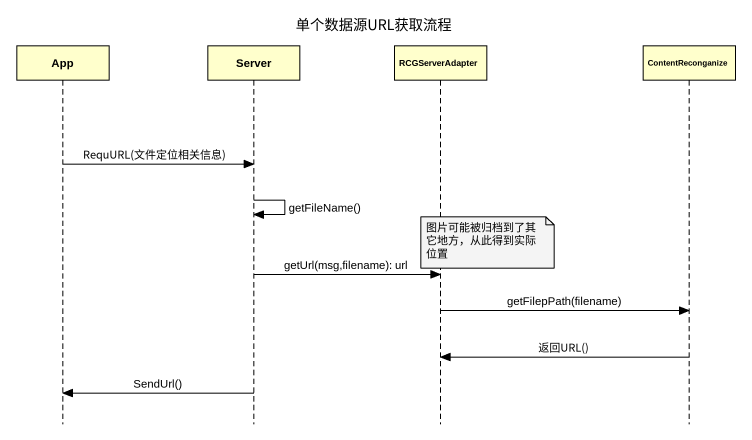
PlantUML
@startuml
title 单个数据源URL获取流程
hide footbox
participant App
participant Server
participant RCGServerAdapter
participant ContentReconganize

App -> Server : RequURL(文件定位相关信息)
Server -> Server : getFileName()
note over RCGServerAdapter : 图片可能被归档到了其它地方，从此得到实际位置
Server -> RCGServerAdapter : getUrl(msg,filename): url
RCGServerAdapter -> ContentReconganize : getFilepPath(filename)
ContentReconganize -> RCGServerAdapter : 返回URL()
Server -> App : SendUrl()
@enduml
